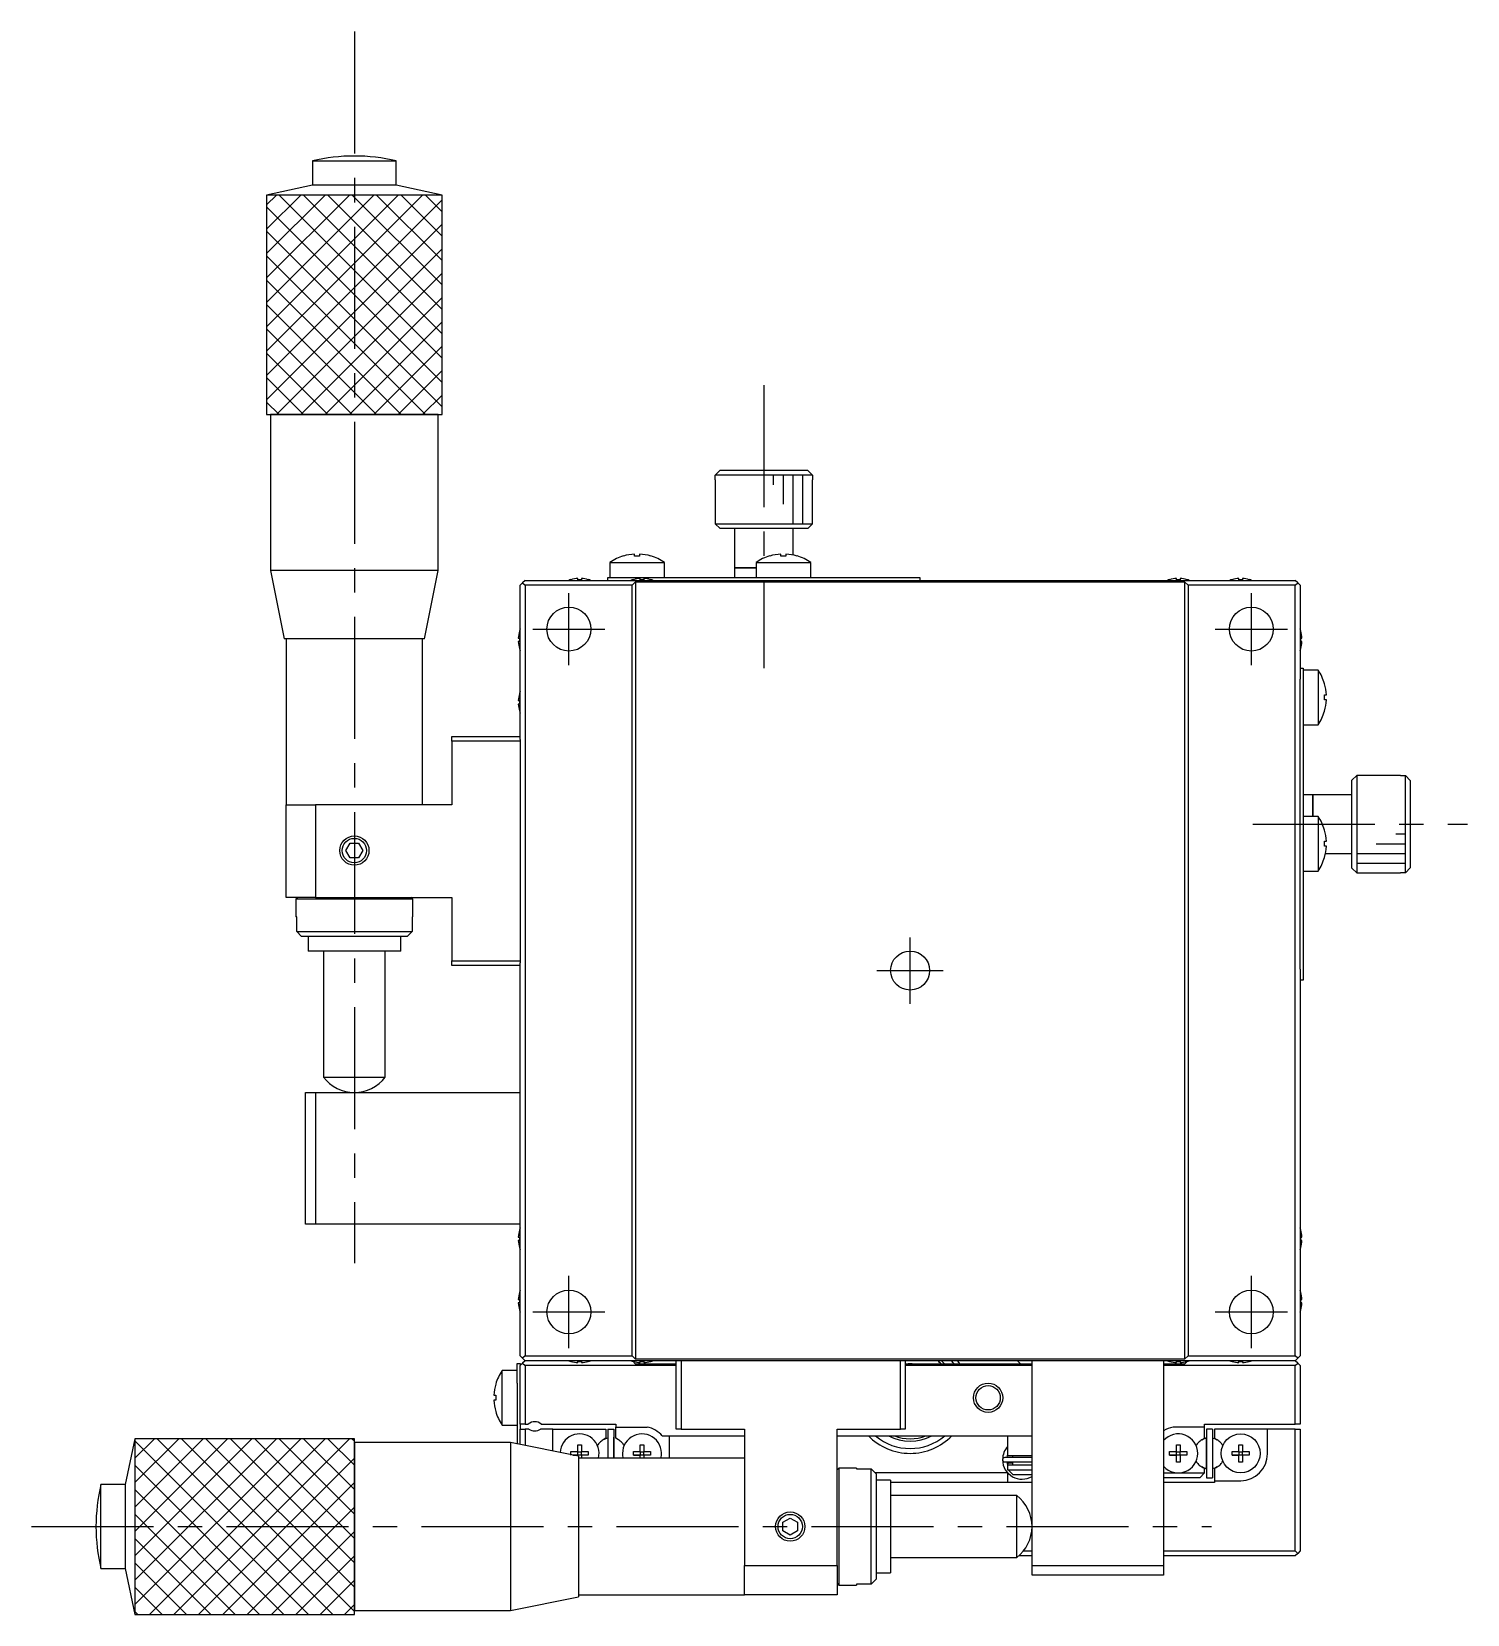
# Model space of a CAD drawing. Extents: x -524 to 387, y 9 to 736.
# Drawn here: x 239.8 to 387, y 322.9 to 485.2 of the extents above; entities that cross this region are included whole.
import ezdxf

# ---------------------------------------------------------------- set-up
doc = ezdxf.new("R2010")
doc.units = 0
doc.header["$LTSCALE"] = 10
doc.linetypes.add('CENTER', pattern=[2, 1.25, -0.25, 0.25, -0.25])
doc.linetypes.add('DASHED', pattern=[3.5, 2, -1.5])
doc.layers.get('0').update_dxf_attribs({"linetype": 'CONTINUOUS'})
doc.layers.add('CENTER', color=1, linetype='CENTER')

msp = doc.modelspace()

# ---------------------------------------------------------------- linework, layer by layer
at = {"color": 7, "linetype": 'CONTINUOUS'}
for p, q in [((268.554588, 471.929226), (277.154588, 471.929226)), ((268.554588, 471.929226), (268.554588, 469.429226)), ((277.154588, 469.429226), (277.154588, 471.929226)), ((268.554588, 469.429226), (263.854588, 468.429226)), ((277.154588, 469.429226), (268.554588, 469.429226)), ((281.854588, 468.429226), (277.154588, 469.429226)), ((281.854588, 468.429226), (263.854588, 468.429226)), ((263.854588, 468.429226), (263.854588, 445.929226)), ((281.854588, 445.929226), (281.854588, 468.429226)), ((263.854588, 445.929226), (281.854588, 445.929226)), ((263.854588, 445.929226), (264.254588, 445.929226)), ((281.454588, 445.929226), (264.254588, 445.929226)), ((264.254588, 445.929226), (264.254588, 429.929226)), ((281.454588, 445.929226), (281.854588, 445.929226)), ((281.454588, 429.929226), (281.454588, 445.929226)), ((309.870614, 439.729226), (310.372401, 440.229226)), ((309.870614, 439.229226), (309.870614, 439.729226)), ((319.838563, 439.729226), (309.870614, 439.729226)), ((310.372401, 440.229226), (319.336775, 440.229226)), ((319.336775, 440.229226), (319.838563, 439.729226)), ((319.838563, 439.729226), (319.838563, 439.229226)), ((309.854588, 439.229226), (309.870614, 439.229226)), ((309.854588, 439.229226), (309.854588, 434.729226)), ((319.838563, 439.229226), (319.854588, 439.229226)), ((319.854588, 434.729226), (319.854588, 439.229226)), ((309.854588, 434.729226), (319.854588, 434.729226)), ((309.854588, 434.729226), (310.354588, 434.229226)), ((319.354588, 434.229226), (310.354588, 434.229226)), ((311.854588, 434.229226), (311.854588, 430.229226)), ((317.854588, 431.521301), (317.854588, 434.229226)), ((319.354588, 434.229226), (319.854588, 434.729226)), ((301.594588, 431.42243), (301.594588, 431.615688)), ((302.114588, 431.615688), (302.114588, 431.42243)), ((316.594588, 431.42243), (316.594588, 431.615688)), ((317.114588, 431.615688), (317.114588, 431.42243)), ((299.054588, 430.771689), (301.854588, 430.771689)), ((299.054588, 430.771689), (299.054588, 429.229226)), ((300.455449, 431.42243), (300.452441, 431.428599)), ((302.114588, 431.42243), (301.594588, 431.42243)), ((301.854588, 430.771689), (304.654588, 430.771689)), ((303.256736, 431.428599), (303.253727, 431.42243)), ((304.654588, 429.229226), (304.654588, 430.771689)), ((311.854588, 430.229226), (314.054588, 430.229226)), ((314.054588, 430.229226), (311.854588, 430.229226)), ((311.854588, 430.229226), (311.854588, 429.229226)), ((314.054588, 430.771689), (316.854588, 430.771689)), ((314.054588, 430.771689), (314.054588, 429.229226)), ((315.455449, 431.42243), (315.452441, 431.428599)), ((317.114588, 431.42243), (316.594588, 431.42243)), ((316.854588, 430.771689), (319.654588, 430.771689)), ((318.256736, 431.428599), (318.253727, 431.42243)), ((319.654588, 429.229226), (319.654588, 430.771689)), ((281.454588, 429.929226), (264.254588, 429.929226)), ((264.254588, 429.929226), (265.654588, 422.929226)), ((280.054588, 422.929226), (281.454588, 429.929226)), ((289.854588, 428.429226), (290.104588, 428.679226)), ((289.854588, 412.629226), (289.854588, 428.429226)), ((290.354588, 428.929226), (290.104588, 428.679226)), ((290.104588, 428.679226), (290.354588, 428.429226)), ((290.354588, 428.929226), (369.354588, 428.929226)), ((290.354588, 428.429226), (290.354588, 349.429226)), ((301.354588, 428.429226), (290.354588, 428.429226)), ((295.068227, 428.998748), (295.065972, 429.00337)), ((295.774588, 428.998748), (295.774588, 429.119085)), ((296.134588, 428.998748), (295.774588, 428.998748)), ((296.134588, 429.119085), (296.134588, 428.998748)), ((296.843204, 429.00337), (296.84095, 428.998748)), ((298.854588, 428.929226), (298.854588, 429.229226)), ((298.854588, 429.229226), (300.854588, 429.229226)), ((300.854588, 429.229226), (328.854588, 429.229226)), ((301.354588, 428.429226), (301.704588, 428.779226)), ((301.354588, 349.429226), (301.354588, 428.429226)), ((301.468227, 428.998748), (301.465972, 429.00337)), ((301.704588, 428.779226), (358.004588, 428.779226)), ((301.704588, 428.779226), (301.704588, 349.079226)), ((302.174588, 428.998748), (302.174588, 429.119085)), ((302.534588, 428.998748), (302.174588, 428.998748)), ((302.534588, 429.119085), (302.534588, 428.998748)), ((303.243204, 429.00337), (303.24095, 428.998748)), ((328.854588, 429.229226), (330.854588, 429.229226)), ((330.854588, 429.229226), (330.854588, 428.929226)), ((356.468227, 428.998748), (356.465972, 429.00337)), ((357.174588, 428.998748), (357.174588, 429.119085)), ((357.534588, 428.998748), (357.174588, 428.998748)), ((357.534588, 429.119085), (357.534588, 428.998748)), ((358.004588, 428.779226), (358.004588, 349.079226)), ((358.004588, 428.779226), (358.354588, 428.429226)), ((358.243204, 429.00337), (358.24095, 428.998748)), ((358.354588, 428.429226), (358.354588, 349.429226)), ((369.354588, 428.429226), (358.354588, 428.429226)), ((362.868227, 428.998748), (362.865972, 429.00337)), ((363.574588, 428.998748), (363.574588, 429.119085)), ((363.934588, 428.998748), (363.574588, 428.998748)), ((363.934588, 429.119085), (363.934588, 428.998748)), ((364.643204, 429.00337), (364.64095, 428.998748)), ((369.604588, 428.679226), (369.354588, 428.929226)), ((369.354588, 428.429226), (369.604588, 428.679226)), ((369.354588, 349.429226), (369.354588, 428.429226)), ((369.604588, 428.679226), (369.854588, 428.429226)), ((369.854588, 428.429226), (369.854588, 418.801006)), ((289.780444, 423.717842), (289.785067, 423.715587)), ((369.92411, 423.715587), (369.928732, 423.717842)), ((280.054588, 422.929226), (265.654588, 422.929226)), ((265.854588, 422.929226), (265.654588, 422.929226)), ((279.854588, 422.929226), (265.854588, 422.929226)), ((265.854588, 422.929226), (265.854588, 405.929226)), ((280.054588, 422.929226), (279.854588, 422.929226)), ((279.854588, 405.929226), (279.854588, 422.929226)), ((289.664729, 423.009226), (289.785067, 423.009226)), ((289.785067, 422.649226), (289.664729, 422.649226)), ((289.785067, 421.942864), (289.780444, 421.94061)), ((289.785067, 423.009226), (289.785067, 422.649226)), ((369.92411, 423.009226), (370.044447, 423.009226)), ((369.92411, 422.649226), (369.92411, 423.009226)), ((370.044447, 422.649226), (369.92411, 422.649226)), ((369.928732, 421.94061), (369.92411, 421.942864)), ((369.854588, 419.929226), (370.154588, 419.929226)), ((369.854588, 417.929226), (369.854588, 418.801006)), ((370.154588, 419.929226), (370.154588, 417.929226)), ((371.697051, 419.729226), (370.154588, 419.729226)), ((371.697051, 419.729226), (371.697051, 416.929226)), ((289.780444, 417.317842), (289.785067, 417.315587)), ((369.854588, 389.929226), (369.854588, 417.929226)), ((370.154588, 417.929226), (370.154588, 389.929226)), ((372.347793, 418.328365), (372.353961, 418.331374)), ((372.347793, 417.189226), (372.54105, 417.189226)), ((372.347793, 416.669226), (372.347793, 417.189226)), ((289.664729, 416.609226), (289.785067, 416.609226)), ((289.785067, 416.249226), (289.664729, 416.249226)), ((289.785067, 415.542864), (289.780444, 415.54061)), ((289.785067, 416.609226), (289.785067, 416.249226)), ((371.697051, 416.929226), (371.697051, 414.129226)), ((372.54105, 416.669226), (372.347793, 416.669226)), ((372.353961, 415.527078), (372.347793, 415.530087)), ((370.154588, 414.129226), (371.697051, 414.129226)), ((282.854588, 412.929226), (289.854588, 412.929226)), ((282.854588, 412.429226), (282.854588, 412.929226)), ((282.854588, 412.429226), (282.854588, 405.929226)), ((289.854588, 412.429226), (282.854588, 412.429226)), ((289.854588, 412.629226), (289.854588, 412.429226)), ((289.854588, 412.429226), (289.854588, 389.929226)), ((375.654588, 408.929226), (375.154588, 408.429226)), ((375.654588, 408.929226), (375.654588, 398.929226)), ((380.154588, 408.929226), (375.654588, 408.929226)), ((380.154588, 408.929226), (380.154588, 408.9132)), ((380.154588, 408.9132), (380.654588, 408.9132)), ((380.654588, 398.945252), (380.654588, 408.9132)), ((380.654588, 408.9132), (381.154588, 408.411413)), ((375.154588, 399.429226), (375.154588, 408.429226)), ((381.154588, 408.411413), (381.154588, 399.447039)), ((265.854588, 396.429226), (265.854588, 405.929226)), ((265.854588, 405.929226), (268.854588, 405.929226)), ((268.854588, 405.929226), (268.854588, 396.429226)), ((282.854588, 405.929226), (268.854588, 405.929226)), ((371.154588, 406.929226), (370.154588, 406.929226)), ((371.154588, 406.929226), (371.154588, 404.729226)), ((371.154588, 404.729226), (371.154588, 406.929226)), ((375.154588, 406.929226), (371.154588, 406.929226)), ((371.697051, 404.729226), (370.154588, 404.729226)), ((371.697051, 404.729226), (371.697051, 401.929226)), ((372.347793, 403.328365), (372.353961, 403.331374)), ((271.988563, 401.229226), (272.421576, 401.979226)), ((272.421576, 400.479226), (271.988563, 401.229226)), ((272.421576, 401.979226), (273.287601, 401.979226)), ((273.287601, 401.979226), (273.720614, 401.229226)), ((273.720614, 401.229226), (273.287601, 400.479226)), ((371.697051, 401.929226), (371.697051, 399.129226)), ((372.347793, 402.189226), (372.54105, 402.189226)), ((372.347793, 401.669226), (372.347793, 402.189226)), ((372.54105, 401.669226), (372.347793, 401.669226)), ((372.446663, 400.929226), (375.154588, 400.929226)), ((273.287601, 400.479226), (272.421576, 400.479226)), ((372.353961, 400.527078), (372.347793, 400.530087)), ((375.154588, 399.429226), (375.654588, 398.929226)), ((381.154588, 399.447039), (380.654588, 398.945252)), ((370.154588, 399.129226), (371.697051, 399.129226)), ((375.654588, 398.929226), (380.154588, 398.929226)), ((380.154588, 398.945252), (380.154588, 398.929226)), ((380.654588, 398.945252), (380.154588, 398.945252)), ((268.854588, 396.429226), (265.854588, 396.429226)), ((267.054588, 396.429226), (266.854588, 396.229226)), ((278.854588, 396.229226), (266.854588, 396.229226)), ((266.854588, 396.229226), (266.854588, 394.429226)), ((268.854588, 396.429226), (282.854588, 396.429226)), ((278.854588, 396.229226), (278.654588, 396.429226)), ((278.854588, 394.429226), (278.854588, 396.229226)), ((282.854588, 396.429226), (282.854588, 389.929226)), ((266.938508, 394.429226), (266.854588, 394.429226)), ((266.938508, 392.929226), (266.938508, 394.429226)), ((278.854588, 394.429226), (278.770668, 394.429226)), ((278.770668, 394.429226), (278.770668, 392.929226)), ((266.938508, 392.929226), (278.770668, 392.929226)), ((267.446261, 392.429226), (266.938508, 392.929226)), ((278.770668, 392.929226), (278.262915, 392.429226)), ((278.262915, 392.429226), (267.446261, 392.429226)), ((268.104588, 392.429226), (268.104588, 390.929226)), ((277.604588, 390.929226), (277.604588, 392.429226)), ((268.354588, 390.929226), (268.104588, 390.929226)), ((277.604588, 390.929226), (268.104588, 390.929226)), ((269.679588, 390.929226), (269.679588, 377.996406)), ((276.029588, 377.996406), (276.029588, 390.929226)), ((277.604588, 390.929226), (277.354588, 390.929226)), ((282.854588, 389.929226), (289.854588, 389.929226)), ((282.854588, 389.429226), (282.854588, 389.929226)), ((289.854588, 389.429226), (282.854588, 389.429226)), ((289.854588, 389.929226), (289.854588, 389.729226)), ((289.854588, 349.429226), (289.854588, 389.729226)), ((369.854588, 389.057446), (369.854588, 389.929226)), ((370.154588, 389.929226), (370.154588, 387.929226)), ((369.854588, 389.057446), (369.854588, 349.429226)), ((370.154588, 387.929226), (369.854588, 387.929226)), ((267.854588, 362.929226), (267.854588, 376.429226)), ((267.854588, 376.429226), (268.854588, 376.429226)), ((268.854588, 376.429226), (268.854588, 362.929226)), ((268.854588, 376.429226), (289.854588, 376.429226)), ((269.679588, 377.996406), (276.029588, 377.996406)), ((268.854588, 362.929226), (267.854588, 362.929226)), ((289.854588, 362.929226), (268.854588, 362.929226)), ((289.780444, 362.317842), (289.785067, 362.315587)), ((369.92411, 362.315587), (369.928732, 362.317842)), ((289.664729, 361.609226), (289.785067, 361.609226)), ((289.785067, 361.249226), (289.664729, 361.249226)), ((289.785067, 360.542864), (289.780444, 360.54061)), ((289.785067, 361.609226), (289.785067, 361.249226)), ((369.92411, 361.609226), (370.044447, 361.609226)), ((369.92411, 361.249226), (369.92411, 361.609226)), ((370.044447, 361.249226), (369.92411, 361.249226)), ((369.928732, 360.54061), (369.92411, 360.542864)), ((289.780444, 355.917842), (289.785067, 355.915587)), ((369.92411, 355.915587), (369.928732, 355.917842)), ((289.664729, 355.209226), (289.785067, 355.209226)), ((289.785067, 354.849226), (289.664729, 354.849226)), ((289.785067, 354.142864), (289.780444, 354.14061)), ((289.785067, 355.209226), (289.785067, 354.849226)), ((369.92411, 355.209226), (370.044447, 355.209226)), ((369.92411, 354.849226), (369.92411, 355.209226)), ((370.044447, 354.849226), (369.92411, 354.849226)), ((369.928732, 354.14061), (369.92411, 354.142864)), ((290.104588, 349.179226), (289.854588, 349.429226)), ((290.354588, 349.429226), (290.104588, 349.179226)), ((290.104588, 349.179226), (290.354588, 348.929226)), ((290.354588, 348.929226), (290.104588, 348.679226)), ((290.354588, 349.429226), (301.354588, 349.429226)), ((369.354588, 348.929226), (290.354588, 348.929226)), ((295.065972, 348.855082), (295.068227, 348.859704)), ((295.774588, 348.859704), (296.134588, 348.859704)), ((295.774588, 348.739367), (295.774588, 348.859704)), ((296.134588, 348.859704), (296.134588, 348.739367)), ((296.84095, 348.859704), (296.843204, 348.855082)), ((301.704588, 349.079226), (301.354588, 349.429226)), ((301.704588, 348.579226), (301.412889, 348.870925)), ((301.465972, 348.855082), (301.468227, 348.859704)), ((358.004588, 349.079226), (301.704588, 349.079226)), ((302.174588, 348.859704), (302.534588, 348.859704)), ((302.174588, 348.739367), (302.174588, 348.859704)), ((302.534588, 348.859704), (302.534588, 348.739367)), ((303.24095, 348.859704), (303.243204, 348.855082)), ((305.854588, 341.929226), (305.854588, 348.929226)), ((306.354588, 348.929226), (306.354588, 341.929226)), ((328.854588, 341.929226), (328.854588, 348.929226)), ((329.354588, 348.929226), (329.354588, 341.929226)), ((341.204588, 348.579226), (340.854588, 348.929226)), ((342.354588, 327.929226), (342.354588, 348.929226)), ((355.854588, 348.929226), (355.854588, 327.929226)), ((356.465972, 348.855082), (356.468227, 348.859704)), ((357.174588, 348.859704), (357.534588, 348.859704)), ((357.174588, 348.739367), (357.174588, 348.859704)), ((357.534588, 348.859704), (357.534588, 348.739367)), ((358.354588, 349.429226), (358.004588, 349.079226)), ((358.296288, 348.870925), (358.004588, 348.579226)), ((358.24095, 348.859704), (358.243204, 348.855082)), ((358.354588, 349.429226), (369.354588, 349.429226)), ((362.865972, 348.855082), (362.868227, 348.859704)), ((363.574588, 348.859704), (363.934588, 348.859704)), ((363.574588, 348.739367), (363.574588, 348.859704)), ((363.934588, 348.859704), (363.934588, 348.739367)), ((364.64095, 348.859704), (364.643204, 348.855082)), ((369.604588, 349.179226), (369.354588, 349.429226)), ((369.354588, 348.929226), (369.604588, 349.179226)), ((369.604588, 348.679226), (369.354588, 348.929226)), ((369.854588, 349.429226), (369.604588, 349.179226)), ((288.012125, 342.329226), (288.012125, 347.929226)), ((289.554588, 347.929226), (288.012125, 347.929226)), ((289.554588, 346.629226), (289.554588, 348.629226)), ((289.554588, 348.629226), (289.854588, 348.629226)), ((290.104588, 348.679226), (289.854588, 348.429226)), ((289.854588, 348.629226), (289.854588, 348.429226)), ((289.854588, 342.429226), (289.854588, 348.429226)), ((290.104588, 348.679226), (290.354588, 348.429226)), ((290.354588, 348.429226), (290.354588, 342.429226)), ((305.854588, 348.429226), (290.354588, 348.429226)), ((305.854588, 348.579226), (301.704588, 348.579226)), ((342.354588, 348.579226), (329.354588, 348.579226)), ((342.354588, 348.429226), (329.354588, 348.429226)), ((358.004588, 348.579226), (355.854588, 348.579226)), ((369.354588, 348.429226), (355.854588, 348.429226)), ((369.354588, 348.429226), (369.604588, 348.679226)), ((369.354588, 342.429226), (369.354588, 348.429226)), ((369.854588, 348.429226), (369.604588, 348.679226)), ((369.854588, 348.429226), (369.854588, 342.429226)), ((287.355215, 346.531374), (287.361384, 346.528365)), ((289.554588, 346.629226), (289.554588, 340.389226)), ((287.168127, 345.389226), (287.361384, 345.389226)), ((287.361384, 344.869226), (287.168127, 344.869226)), ((287.361384, 345.389226), (287.361384, 344.869226)), ((287.361384, 343.730087), (287.355215, 343.727078)), ((289.854588, 342.429226), (289.854588, 341.929226)), ((290.354588, 342.429226), (289.854588, 342.429226)), ((290.354588, 342.429226), (290.69315, 342.429226)), ((292.016026, 342.429226), (299.654588, 342.429226)), ((299.654588, 342.429226), (299.654588, 342.129226)), ((360.054588, 342.429226), (369.354588, 342.429226)), ((360.054588, 342.129226), (360.054588, 342.429226)), ((369.854588, 342.429226), (369.354588, 342.429226)), ((250.354588, 340.929226), (249.354588, 336.229226)), ((250.354588, 340.929226), (250.354588, 322.929226)), ((272.854588, 340.929226), (250.354588, 340.929226)), ((272.854588, 340.529226), (272.854588, 340.929226)), ((272.854588, 322.929226), (272.854588, 340.929226)), ((288.012125, 342.329226), (289.554588, 342.329226)), ((289.854588, 340.329226), (289.854588, 341.929226)), ((289.854588, 341.929226), (290.354588, 341.929226)), ((290.354588, 341.929226), (290.354588, 340.229226)), ((290.754588, 341.929226), (290.354588, 341.929226)), ((293.204588, 341.929226), (291.954588, 341.929226)), ((293.204588, 339.659226), (293.204588, 341.929226)), ((293.204588, 341.929226), (298.654588, 341.929226)), ((298.654588, 340.973638), (298.360838, 340.804041)), ((298.654588, 341.929226), (298.654588, 340.973638)), ((298.854588, 341.929226), (298.854588, 338.929226)), ((298.854588, 341.929226), (299.454588, 341.929226)), ((299.454588, 341.929226), (299.454588, 338.929226)), ((299.454588, 341.929226), (299.454588, 340.988122)), ((299.45459, 338.929226), (299.45459, 341.079226)), ((299.45459, 340.988121), (299.45459, 341.079226)), ((299.45459, 340.988121), (299.45459, 341.079226)), ((299.45459, 340.988121), (299.45459, 341.079226)), ((299.45459, 340.988121), (299.45459, 341.079226)), ((299.45459, 340.988121), (299.45459, 341.079226)), ((299.45459, 340.988121), (299.45459, 341.079226)), ((299.45459, 340.988121), (299.45459, 341.079226)), ((299.45459, 340.988121), (299.45459, 341.079226)), ((299.45459, 340.988121), (299.45459, 341.079226)), ((299.45459, 340.988121), (299.45459, 341.079226)), ((299.45459, 340.988121), (299.45459, 341.079226)), ((299.45459, 340.988121), (299.45459, 341.079226)), ((299.45459, 340.988121), (299.45459, 341.079226)), ((299.45459, 340.988121), (299.45459, 341.079226)), ((299.45459, 340.988121), (299.45459, 341.079226)), ((299.45459, 340.988121), (299.45459, 341.079226)), ((299.45459, 340.988121), (299.45459, 341.079226)), ((299.45459, 340.988121), (299.45459, 341.079226)), ((299.45459, 340.988121), (299.45459, 341.079226)), ((299.45459, 340.988121), (299.45459, 341.079226)), ((299.45459, 340.988121), (299.45459, 341.079226)), ((299.45459, 340.988121), (299.45459, 341.079226)), ((299.45459, 340.988121), (299.45459, 341.079226)), ((299.45459, 340.988121), (299.45459, 341.079226)), ((299.45459, 340.988121), (299.45459, 341.079226)), ((299.45459, 340.988121), (299.45459, 341.079226)), ((299.45459, 340.988121), (299.45459, 341.079226)), ((299.45459, 340.988121), (299.45459, 341.079226)), ((299.654588, 342.129226), (302.876604, 342.129226)), ((299.654588, 340.973638), (299.654588, 342.129226)), ((299.948338, 340.804041), (299.654588, 340.973638)), ((304.433651, 341.229226), (312.854588, 341.229226)), ((305.154588, 341.229226), (305.154588, 338.929226)), ((306.354588, 341.929226), (305.854588, 341.929226)), ((306.354588, 341.929226), (312.854588, 341.929226)), ((312.854588, 341.929226), (312.854588, 327.929226)), ((322.354588, 341.929226), (328.854588, 341.929226)), ((322.354588, 327.929226), (322.354588, 341.929226)), ((322.354588, 341.229226), (342.354588, 341.229226)), ((329.354588, 341.929226), (328.854588, 341.929226)), ((339.854588, 341.229226), (339.854588, 339.229226)), ((360.054588, 342.129226), (356.832573, 342.129226)), ((359.760838, 340.804041), (360.054588, 340.973638)), ((360.054588, 340.973638), (360.054588, 342.129226)), ((360.254586, 340.988121), (360.254586, 341.079226)), ((360.254586, 337.779226), (360.254586, 341.079226)), ((360.254586, 340.988121), (360.254586, 341.079226)), ((360.254586, 340.988121), (360.254586, 341.079226)), ((360.254586, 340.988121), (360.254586, 341.079226)), ((360.254586, 340.988121), (360.254586, 341.079226)), ((360.254586, 340.988121), (360.254586, 341.079226)), ((360.254586, 340.988121), (360.254586, 341.079226)), ((360.254586, 340.988121), (360.254586, 341.079226)), ((360.254586, 340.988121), (360.254586, 341.079226)), ((360.254586, 340.988121), (360.254586, 341.079226)), ((360.254586, 340.988121), (360.254586, 341.079226)), ((360.254586, 340.988121), (360.254586, 341.079226)), ((360.254586, 340.988121), (360.254586, 341.079226)), ((360.254586, 340.988121), (360.254586, 341.079226)), ((360.254586, 340.988121), (360.254586, 341.079226)), ((360.254586, 340.988121), (360.254586, 341.079226)), ((360.254586, 340.988121), (360.254586, 341.079226)), ((360.254586, 340.988121), (360.254586, 341.079226)), ((360.254586, 340.988121), (360.254586, 341.079226)), ((360.254586, 340.988121), (360.254586, 341.079226)), ((360.254586, 340.988121), (360.254586, 341.079226)), ((360.254586, 340.988121), (360.254586, 341.079226)), ((360.254586, 340.988121), (360.254586, 341.079226)), ((360.254586, 340.988121), (360.254586, 341.079226)), ((360.254586, 340.988121), (360.254586, 341.079226)), ((360.254586, 340.988121), (360.254586, 341.079226)), ((360.254586, 340.988121), (360.254586, 341.079226)), ((360.254586, 340.988121), (360.254586, 341.079226)), ((360.254586, 340.988121), (360.254586, 341.079226)), ((360.254586, 340.988121), (360.254586, 341.079226)), ((360.254586, 340.988121), (360.254586, 341.079226)), ((360.854588, 341.929226), (360.254588, 341.929226)), ((360.254588, 341.929226), (360.254588, 336.929226)), ((360.254588, 341.929226), (360.254588, 340.988122)), ((360.854588, 341.929226), (360.854588, 336.929226)), ((361.054588, 341.929226), (361.054588, 340.973638)), ((366.504588, 341.929226), (361.054588, 341.929226)), ((361.054588, 340.973638), (361.348338, 340.804041)), ((366.504588, 339.379226), (366.504588, 341.929226)), ((369.354588, 341.929226), (366.504588, 341.929226)), ((369.354588, 329.429226), (369.354588, 341.929226)), ((369.354588, 341.929226), (369.854588, 341.929226)), ((369.854588, 341.929226), (369.854588, 329.429226)), ((272.854588, 340.529226), (272.854588, 323.329226)), ((288.854588, 340.529226), (272.854588, 340.529226)), ((288.854588, 340.529226), (288.854588, 323.329226)), ((295.854588, 339.129226), (288.854588, 340.529226)), ((295.068227, 339.609226), (295.774588, 339.609226)), ((295.068227, 339.249226), (295.068227, 339.609226)), ((295.774588, 339.249226), (295.254588, 339.249226)), ((295.254588, 339.249226), (295.774588, 339.249226)), ((295.774588, 340.315587), (296.134588, 340.315587)), ((295.774588, 339.609226), (295.774588, 340.315587)), ((295.78496, 339.598854), (295.774588, 339.609226)), ((295.78496, 339.259598), (295.774588, 339.249226)), ((295.774588, 339.145226), (295.774588, 339.249226)), ((295.78496, 339.598854), (296.124216, 339.598854)), ((295.78496, 339.259598), (295.78496, 339.598854)), ((296.124216, 339.259598), (295.78496, 339.259598)), ((295.854588, 339.129226), (295.854588, 324.729226)), ((295.854588, 339.129226), (295.854588, 338.929226)), ((296.124216, 339.598854), (296.134588, 339.609226)), ((296.124216, 339.598854), (296.124216, 339.259598)), ((296.124216, 339.259598), (296.134588, 339.249226)), ((296.134588, 340.315587), (296.134588, 339.609226)), ((296.134588, 339.609226), (296.84095, 339.609226)), ((296.134588, 339.249226), (296.134588, 338.929226)), ((296.84095, 339.249226), (296.134588, 339.249226)), ((296.84095, 339.249226), (296.134588, 339.249226)), ((296.84095, 339.609226), (296.84095, 339.249226)), ((301.468227, 339.609226), (302.174588, 339.609226)), ((301.468227, 339.249226), (301.468227, 339.609226)), ((302.174588, 339.249226), (301.468227, 339.249226)), ((301.468227, 339.249226), (302.174588, 339.249226)), ((302.174588, 340.315587), (302.534588, 340.315587)), ((302.174588, 339.609226), (302.174588, 340.315587)), ((302.18496, 339.598854), (302.174588, 339.609226)), ((302.18496, 339.259598), (302.174588, 339.249226)), ((302.174588, 338.929226), (302.174588, 339.249226)), ((302.18496, 339.598854), (302.524216, 339.598854)), ((302.18496, 339.259598), (302.18496, 339.598854)), ((302.524216, 339.259598), (302.18496, 339.259598)), ((302.524216, 339.598854), (302.534588, 339.609226)), ((302.524216, 339.598854), (302.524216, 339.259598)), ((302.524216, 339.259598), (302.534588, 339.249226)), ((302.534588, 340.315587), (302.534588, 339.609226)), ((302.534588, 339.609226), (303.24095, 339.609226)), ((302.534588, 339.249226), (302.534588, 338.929226)), ((303.24095, 339.249226), (302.534588, 339.249226)), ((303.24095, 339.249226), (302.534588, 339.249226)), ((303.24095, 339.609226), (303.24095, 339.249226)), ((339.800925, 339.008774), (339.849744, 339.229395)), ((339.849744, 339.229395), (339.854355, 339.244548)), ((339.854588, 339.229226), (342.354588, 339.229226)), ((340.354588, 339.229226), (340.354588, 339.00872)), ((356.468227, 339.609226), (357.174588, 339.609226)), ((356.468227, 339.249226), (356.468227, 339.609226)), ((357.174588, 339.249226), (356.468227, 339.249226)), ((356.468227, 339.249226), (357.174588, 339.249226)), ((357.174588, 340.315587), (357.534588, 340.315587)), ((357.174588, 339.609226), (357.174588, 340.315587)), ((357.18496, 339.598854), (357.174588, 339.609226)), ((357.18496, 339.259598), (357.174588, 339.249226)), ((357.174588, 338.542864), (357.174588, 339.249226)), ((357.18496, 339.598854), (357.524216, 339.598854)), ((357.18496, 339.259598), (357.18496, 339.598854)), ((357.524216, 339.259598), (357.18496, 339.259598)), ((357.524216, 339.598854), (357.534588, 339.609226)), ((357.524216, 339.598854), (357.524216, 339.259598)), ((357.524216, 339.259598), (357.534588, 339.249226)), ((357.534588, 340.315587), (357.534588, 339.609226)), ((357.534588, 339.609226), (358.24095, 339.609226)), ((357.534588, 339.249226), (357.534588, 338.542864)), ((358.24095, 339.249226), (357.534588, 339.249226)), ((358.24095, 339.249226), (357.534588, 339.249226)), ((358.24095, 339.609226), (358.24095, 339.249226)), ((362.868227, 339.609226), (363.574588, 339.609226)), ((362.868227, 339.249226), (362.868227, 339.609226)), ((363.574588, 339.249226), (362.868227, 339.249226)), ((362.868227, 339.249226), (363.574588, 339.249226)), ((363.574588, 340.315587), (363.934588, 340.315587)), ((363.574588, 339.609226), (363.574588, 340.315587)), ((363.58496, 339.598854), (363.574588, 339.609226)), ((363.58496, 339.259598), (363.574588, 339.249226)), ((363.574588, 338.542864), (363.574588, 339.249226)), ((363.58496, 339.598854), (363.924216, 339.598854)), ((363.58496, 339.259598), (363.58496, 339.598854)), ((363.924216, 339.259598), (363.58496, 339.259598)), ((363.924216, 339.598854), (363.934588, 339.609226)), ((363.924216, 339.598854), (363.924216, 339.259598)), ((363.924216, 339.259598), (363.934588, 339.249226)), ((363.934588, 340.315587), (363.934588, 339.609226)), ((363.934588, 339.609226), (364.64095, 339.609226)), ((363.934588, 339.249226), (363.934588, 338.542864)), ((364.64095, 339.249226), (363.934588, 339.249226)), ((364.64095, 339.249226), (363.934588, 339.249226)), ((364.64095, 339.609226), (364.64095, 339.249226)), ((295.854588, 338.929226), (295.854588, 324.929226)), ((312.854588, 338.929226), (295.854588, 338.929226)), ((322.554588, 337.929226), (322.354588, 337.729226)), ((322.554588, 337.929226), (322.554588, 325.929226)), ((324.354588, 337.929226), (322.554588, 337.929226)), ((324.354588, 337.929226), (324.354588, 337.845306)), ((324.354588, 337.845306), (325.854588, 337.845306)), ((325.854588, 326.013146), (325.854588, 337.845306)), ((325.854588, 337.845306), (326.354588, 337.337553)), ((339.469475, 338.067725), (339.49011, 338.011982)), ((339.491037, 338.012455), (339.50399, 337.982197)), ((342.354588, 339.00872), (339.560217, 339.00872)), ((339.560217, 338.55872), (342.354588, 338.55872)), ((339.887043, 338.229195), (339.800599, 338.558703)), ((342.354588, 338.229226), (339.854588, 338.229226)), ((339.854588, 338.229226), (339.854588, 337.729226)), ((339.854588, 337.729226), (339.908905, 337.729226)), ((339.884696, 338.292247), (339.885253, 338.305871)), ((339.884839, 338.278614), (339.884696, 338.292247)), ((339.885682, 338.26501), (339.884839, 338.278614)), ((339.885253, 338.305871), (339.886508, 338.319451)), ((339.88722, 338.251472), (339.885682, 338.26501)), ((339.886508, 338.319451), (339.888458, 338.332949)), ((339.889449, 338.238036), (339.88722, 338.251472)), ((339.888458, 338.332949), (339.891097, 338.346329)), ((339.891302, 338.22921), (339.889449, 338.238036)), ((339.891097, 338.346329), (339.894417, 338.359555)), ((339.894417, 338.359555), (339.898408, 338.372592)), ((339.898408, 338.372592), (339.903057, 338.385405)), ((339.903057, 338.385405), (339.908351, 338.397962)), ((339.908351, 338.397962), (339.914274, 338.410229)), ((339.908905, 337.729226), (342.354588, 337.729226)), ((340.438073, 337.229226), (339.908905, 337.729226)), ((339.914274, 338.410229), (339.920808, 338.422176)), ((339.920808, 338.422176), (339.927934, 338.433772)), ((340.354588, 338.429226), (339.92492, 338.429226)), ((339.927934, 338.433772), (339.935631, 338.444989)), ((339.935631, 338.444989), (339.943879, 338.455801)), ((339.943879, 338.455801), (339.952653, 338.466181)), ((339.952653, 338.466181), (339.961929, 338.476105)), ((339.961929, 338.476105), (339.971683, 338.48555)), ((339.971683, 338.48555), (339.981889, 338.494495)), ((339.981889, 338.494495), (339.992518, 338.50292)), ((339.992518, 338.50292), (340.003546, 338.510807)), ((340.003546, 338.510807), (340.014942, 338.518139)), ((340.014942, 338.518139), (340.026679, 338.5249)), ((340.026679, 338.5249), (340.038727, 338.531076)), ((340.038727, 338.531076), (340.051057, 338.536655)), ((340.051057, 338.536655), (340.063639, 338.541624)), ((340.063639, 338.541624), (340.076443, 338.545975)), ((340.076443, 338.545975), (340.089439, 338.549698)), ((340.089439, 338.549698), (340.102595, 338.552787)), ((340.102595, 338.552787), (340.115882, 338.555235)), ((340.115882, 338.555235), (340.129268, 338.557038)), ((340.129268, 338.557038), (340.142722, 338.558192)), ((340.142722, 338.558192), (340.156214, 338.558696)), ((340.156214, 338.558696), (340.159769, 338.55872)), ((340.354588, 338.55872), (340.354588, 338.229226)), ((357.534588, 338.542864), (357.174588, 338.542864)), ((360.054588, 337.884814), (359.760838, 338.054411)), ((360.054588, 337.429226), (360.054588, 337.884814)), ((360.254586, 337.779226), (360.254586, 337.87033)), ((360.254586, 337.779226), (360.254586, 337.87033)), ((360.254586, 337.779226), (360.254586, 337.87033)), ((360.254586, 337.779226), (360.254586, 337.87033)), ((360.254586, 337.779226), (360.254586, 337.87033)), ((360.254586, 337.779226), (360.254586, 337.87033)), ((360.254586, 337.779226), (360.254586, 337.87033)), ((360.254586, 337.779226), (360.254586, 337.87033)), ((360.254586, 337.779226), (360.254586, 337.87033)), ((360.254586, 337.779226), (360.254586, 337.87033)), ((360.254586, 337.779226), (360.254586, 337.87033)), ((360.254586, 337.779226), (360.254586, 337.87033)), ((360.254586, 337.779226), (360.254586, 337.87033)), ((360.254586, 337.779226), (360.254586, 337.87033)), ((360.254586, 337.779226), (360.254586, 337.87033)), ((360.254586, 337.779226), (360.254586, 337.87033)), ((360.254586, 337.779226), (360.254586, 337.87033)), ((360.254586, 337.779226), (360.254586, 337.87033)), ((360.254586, 337.779226), (360.254586, 337.87033)), ((360.254586, 337.779226), (360.254586, 337.87033)), ((360.254586, 337.779226), (360.254586, 337.87033)), ((360.254586, 337.779226), (360.254586, 337.87033)), ((360.254586, 337.779226), (360.254586, 337.87033)), ((360.254586, 337.779226), (360.254586, 337.87033)), ((360.254586, 337.779226), (360.254586, 337.87033)), ((360.254586, 337.779226), (360.254586, 337.87033)), ((360.254586, 337.779226), (360.254586, 337.87033)), ((360.254586, 337.779226), (360.254586, 337.87033)), ((360.254586, 337.779226), (360.254586, 337.87033)), ((360.254588, 337.87033), (360.254588, 336.929226)), ((361.348338, 338.054411), (361.054588, 337.884814)), ((361.054588, 337.884814), (361.054588, 336.629226)), ((363.934588, 338.542864), (363.574588, 338.542864)), ((246.854588, 327.629226), (246.854588, 336.229226)), ((249.354588, 336.229226), (246.854588, 336.229226)), ((249.354588, 336.229226), (249.354588, 327.629226)), ((339.854588, 337.429226), (326.264315, 337.429226)), ((326.354588, 337.337553), (326.354588, 326.520899)), ((327.854588, 336.679226), (326.354588, 336.679226)), ((327.854588, 336.679226), (327.854588, 327.179226)), ((327.854588, 336.679226), (327.854588, 336.429226)), ((342.354588, 336.429226), (327.854588, 336.429226)), ((339.854588, 337.440974), (339.854588, 336.429226)), ((342.271103, 337.229226), (340.438073, 337.229226)), ((342.355511, 337.307115), (342.271103, 337.229226)), ((355.854588, 337.429226), (357.354588, 337.429226)), ((359.554588, 336.929226), (355.854588, 336.929226)), ((361.054588, 336.429226), (355.854588, 336.429226)), ((357.354588, 337.429226), (360.054588, 337.429226)), ((360.054588, 337.429226), (359.554588, 336.929226)), ((360.254588, 336.929226), (360.854588, 336.929226)), ((361.054588, 336.629226), (361.054588, 336.429226)), ((361.054588, 336.629226), (363.754588, 336.629226)), ((340.787409, 335.104226), (327.854588, 335.104226)), ((340.787409, 328.754226), (340.787409, 335.104226)), ((316.804588, 332.362239), (317.554588, 332.795251)), ((317.554588, 332.795251), (318.304588, 332.362239)), ((316.804588, 331.496213), (316.804588, 332.362239)), ((317.554588, 331.0632), (316.804588, 331.496213)), ((318.304588, 331.496213), (317.554588, 331.0632)), ((318.304588, 332.362239), (318.304588, 331.496213)), ((341.476931, 329.429226), (342.354588, 329.429226)), ((355.854588, 329.429226), (369.354588, 329.429226)), ((369.604588, 329.179226), (369.354588, 329.429226)), ((369.854588, 329.429226), (369.604588, 329.179226)), ((312.854588, 327.929226), (322.354588, 327.929226)), ((312.854588, 324.929226), (312.854588, 327.929226)), ((322.354588, 327.929226), (322.354588, 324.929226)), ((327.854588, 328.754226), (340.787409, 328.754226)), ((342.354588, 328.929226), (341.000183, 328.929226)), ((342.354588, 327.929226), (355.854588, 327.929226)), ((342.354588, 326.929226), (342.354588, 327.929226)), ((369.354588, 328.929226), (355.854588, 328.929226)), ((355.854588, 327.929226), (355.854588, 326.929226)), ((369.604588, 329.179226), (369.354588, 328.929226)), ((246.854588, 327.629226), (249.354588, 327.629226)), ((249.354588, 327.629226), (250.354588, 322.929226)), ((322.354588, 326.129226), (322.554588, 325.929226)), ((326.354588, 326.520899), (325.854588, 326.013146)), ((326.354588, 327.179226), (327.854588, 327.179226)), ((327.854588, 327.429226), (327.854588, 327.179226)), ((355.854588, 326.929226), (342.354588, 326.929226)), ((288.854588, 323.329226), (295.854588, 324.729226)), ((295.854588, 324.929226), (295.854588, 324.729226)), ((295.854588, 324.929226), (312.854588, 324.929226)), ((322.354588, 324.929226), (312.854588, 324.929226)), ((322.554588, 325.929226), (324.354588, 325.929226)), ((324.354588, 326.013146), (324.354588, 325.929226)), ((325.854588, 326.013146), (324.354588, 326.013146)), ((250.354588, 322.929226), (272.854588, 322.929226)), ((272.854588, 322.929226), (272.854588, 323.329226)), ((272.854588, 323.329226), (288.854588, 323.329226))]:
    msp.add_line(p, q, dxfattribs=at)
at = {"color": 3, "linetype": 'CONTINUOUS'}
for p, q in [((263.854588, 467.429951), (264.853863, 468.429226)), ((263.854588, 464.929951), (267.353863, 468.429226)), ((263.854588, 462.429951), (269.853863, 468.429226)), ((263.854588, 459.929951), (272.353863, 468.429226)), ((263.854588, 457.429951), (274.853863, 468.429226)), ((263.854588, 454.929951), (277.353863, 468.429226)), ((263.854588, 452.429951), (279.853863, 468.429226)), ((265.13696, 468.429226), (281.245412, 452.320774)), ((266.245412, 452.320774), (281.854588, 467.929951)), ((267.63696, 468.429226), (281.854588, 454.211598)), ((270.13696, 468.429226), (281.854588, 456.711598)), ((272.63696, 468.429226), (281.854588, 459.211598)), ((275.13696, 468.429226), (281.854588, 461.711598)), ((277.63696, 468.429226), (281.854588, 464.211598)), ((280.13696, 468.429226), (281.854588, 466.711598)), ((263.854588, 467.211598), (278.745412, 452.320774)), ((263.854588, 464.711598), (276.245412, 452.320774)), ((268.745412, 452.320774), (281.854588, 465.429951)), ((271.245412, 452.320774), (281.854588, 462.929951)), ((263.854588, 462.211598), (273.745412, 452.320774)), ((263.854588, 459.711598), (271.245412, 452.320774)), ((273.745412, 452.320774), (281.854588, 460.429951)), ((276.245412, 452.320774), (281.854588, 457.929951)), ((263.854588, 457.211598), (268.745412, 452.320774)), ((263.854588, 454.711598), (266.245412, 452.320774)), ((278.745412, 452.320774), (281.854588, 455.429951)), ((281.245412, 452.320774), (281.854588, 452.929951)), ((263.854588, 449.929951), (266.245412, 452.320774)), ((263.854588, 447.429951), (268.745412, 452.320774)), ((263.854588, 452.211598), (270.13696, 445.929226)), ((264.853863, 445.929226), (271.245412, 452.320774)), ((266.245412, 452.320774), (272.63696, 445.929226)), ((267.353863, 445.929226), (273.745412, 452.320774)), ((268.745412, 452.320774), (275.13696, 445.929226)), ((269.853863, 445.929226), (276.245412, 452.320774)), ((271.245412, 452.320774), (277.63696, 445.929226)), ((272.353863, 445.929226), (278.745412, 452.320774)), ((273.745412, 452.320774), (280.13696, 445.929226)), ((274.853863, 445.929226), (281.245412, 452.320774)), ((276.245412, 452.320774), (281.854588, 446.711598)), ((278.745412, 452.320774), (281.854588, 449.211598)), ((281.245412, 452.320774), (281.854588, 451.711598)), ((263.854588, 449.711598), (267.63696, 445.929226)), ((277.353863, 445.929226), (281.854588, 450.429951)), ((279.853863, 445.929226), (281.854588, 447.929951)), ((263.854588, 447.211598), (265.13696, 445.929226)), ((315.854588, 438.729226), (315.854588, 439.729226)), ((316.854588, 436.729226), (316.854588, 439.729226)), ((317.854588, 434.729226), (317.854588, 439.729226)), ((318.854588, 434.729226), (318.854588, 439.729226)), ((379.654588, 402.929226), (380.654588, 402.929226)), ((375.654588, 400.929226), (380.654588, 400.929226)), ((377.654588, 401.929226), (380.654588, 401.929226)), ((375.654588, 399.929226), (380.654588, 399.929226)), ((250.354588, 338.929951), (252.353863, 340.929226)), ((250.354588, 336.429951), (254.853863, 340.929226)), ((250.354588, 333.929951), (257.353863, 340.929226)), ((250.354588, 331.429951), (259.853863, 340.929226)), ((250.354588, 328.929951), (262.353863, 340.929226)), ((250.354588, 326.429951), (264.853863, 340.929226)), ((250.354588, 323.929951), (267.353863, 340.929226)), ((251.853863, 322.929226), (269.853863, 340.929226)), ((252.63696, 340.929226), (270.63696, 322.929226)), ((254.353863, 322.929226), (272.353863, 340.929226)), ((255.13696, 340.929226), (272.854588, 323.211598)), ((257.63696, 340.929226), (272.854588, 325.711598)), ((260.13696, 340.929226), (272.854588, 328.211598)), ((262.63696, 340.929226), (272.854588, 330.711598)), ((265.13696, 340.929226), (272.854588, 333.211598)), ((267.63696, 340.929226), (272.854588, 335.711598)), ((270.13696, 340.929226), (272.854588, 338.211598)), ((272.63696, 340.929226), (272.854588, 340.711598)), ((250.354588, 340.711598), (268.13696, 322.929226)), ((250.354588, 338.211598), (265.63696, 322.929226)), ((256.853863, 322.929226), (272.854588, 338.929951)), ((259.353863, 322.929226), (272.854588, 336.429951)), ((250.354588, 335.711598), (263.13696, 322.929226)), ((250.354588, 333.211598), (260.63696, 322.929226)), ((261.853863, 322.929226), (272.854588, 333.929951)), ((264.353863, 322.929226), (272.854588, 331.429951)), ((250.354588, 330.711598), (258.13696, 322.929226)), ((250.354588, 328.211598), (255.63696, 322.929226)), ((266.853863, 322.929226), (272.854588, 328.929951)), ((269.353863, 322.929226), (272.854588, 326.429951)), ((250.354588, 325.711598), (253.13696, 322.929226)), ((250.354588, 323.211598), (250.63696, 322.929226)), ((271.853863, 322.929226), (272.854588, 323.929951))]:
    msp.add_line(p, q, dxfattribs=at)
at = {"color": 3, "linetype": 'DASHED'}
for p, q in [((281.854588, 468.429226), (263.854588, 468.429226)), ((263.854588, 468.429226), (263.854588, 445.929226)), ((281.854588, 445.929226), (281.854588, 468.429226)), ((263.854588, 445.929226), (281.854588, 445.929226)), ((272.854588, 340.929226), (250.354588, 340.929226)), ((250.354588, 340.929226), (250.354588, 322.929226)), ((272.854588, 322.929226), (272.854588, 340.929226)), ((250.354588, 322.929226), (272.854588, 322.929226))]:
    msp.add_line(p, q, dxfattribs=at)
at = {"color": 7, "linetype": 'CONTINUOUS'}
for centre, radius in [((294.854588, 423.929226), 2.25), ((364.854588, 423.929226), 2.25), ((272.854588, 401.229226), 1.25), ((329.854588, 388.929226), 2), ((294.854588, 353.929226), 2.25), ((364.854588, 353.929226), 2.25), ((337.854588, 345.129226), 1.25), ((363.754588, 339.429226), 2), ((317.554588, 331.929226), 1.25)]:
    msp.add_circle(centre, radius, dxfattribs=at)
at = {"color": 3, "linetype": 'CONTINUOUS'}
for centre in [(272.854588, 401.229226), (337.854588, 345.129226), (317.554588, 331.929226)]:
    msp.add_circle(centre, 1.5, dxfattribs=at)
at = {"color": 7, "linetype": 'CONTINUOUS'}
for centre, radius, start, end in [((272.854588, 453.689226), 18.74, 90, 103.265029), ((272.854588, 453.689226), 18.74, 76.734971, 90), ((301.854588, 426.629226), 4.993235, 92.984767, 106.272555), ((301.854588, 426.629226), 4.993235, 73.727445, 87.015233), ((316.854588, 426.629226), 4.993235, 92.984767, 106.272555), ((316.854588, 426.629226), 4.993235, 73.727445, 87.015233), ((301.854588, 426.629226), 5, 106.285843, 124.055798), ((301.854588, 426.629226), 5, 55.944202, 73.714157), ((316.854588, 426.629226), 5, 106.285843, 124.055798), ((316.854588, 426.629226), 5, 55.944202, 73.714157), ((295.954588, 425.929226), 3.2, 106.122533, 110.364135), ((295.954588, 425.929226), 3.194933, 93.229709, 106.106712), ((295.954588, 425.929226), 3.194933, 73.893288, 86.770291), ((295.954588, 425.929226), 3.2, 69.635865, 73.877467), ((302.354588, 425.929226), 3.2, 106.122533, 110.364135), ((302.354588, 425.929226), 3.194933, 93.229709, 106.106712), ((302.354588, 425.929226), 3.194933, 73.893288, 86.770291), ((302.354588, 425.929226), 3.2, 69.635865, 73.877467), ((357.354588, 425.929226), 3.2, 106.122533, 110.364135), ((357.354588, 425.929226), 3.194933, 93.229709, 106.106712), ((357.354588, 425.929226), 3.194933, 73.893288, 86.770291), ((357.354588, 425.929226), 3.2, 69.635865, 73.877467), ((363.754588, 425.929226), 3.2, 106.122533, 110.364135), ((363.754588, 425.929226), 3.194933, 93.229709, 106.106712), ((363.754588, 425.929226), 3.194933, 73.893288, 86.770291), ((363.754588, 425.929226), 3.2, 69.635865, 73.877467), ((292.854588, 422.829226), 3.194933, 163.893288, 176.770291), ((292.854588, 422.829226), 3.2, 159.635865, 163.877467), ((366.854588, 422.829226), 3.2, 16.122533, 20.364135), ((366.854588, 422.829226), 3.194933, 3.229709, 16.106712), ((292.854588, 422.829226), 3.194933, 183.229709, 196.106712), ((292.854588, 422.829226), 3.2, 196.122533, 200.364135), ((366.854588, 422.829226), 3.2, 339.635865, 343.877467), ((366.854588, 422.829226), 3.194933, 343.893288, 356.770291), ((367.554588, 416.929226), 5, 16.285843, 34.055798), ((292.854588, 416.429226), 3.194933, 163.893288, 176.770291), ((292.854588, 416.429226), 3.2, 159.635865, 163.877467), ((367.554588, 416.929226), 4.993235, 2.984767, 16.272555), ((292.854588, 416.429226), 3.194933, 183.229709, 196.106712), ((292.854588, 416.429226), 3.2, 196.122533, 200.364135), ((367.554588, 416.929226), 5, 325.944202, 343.714157), ((367.554588, 416.929226), 4.993235, 343.727445, 357.015233), ((367.554588, 401.929226), 5, 16.285843, 34.055798), ((367.554588, 401.929226), 4.993235, 2.984767, 16.272555), ((367.554588, 401.929226), 4.993235, 343.727445, 357.015233), ((367.554588, 401.929226), 5, 325.944202, 343.714157), ((272.854588, 380.429382), 4, 217.462651, 270), ((272.854588, 380.429382), 4, 270, 322.537349), ((292.854588, 361.429226), 3.194933, 163.893288, 176.770291), ((292.854588, 361.429226), 3.2, 159.635865, 163.877467), ((366.854588, 361.429226), 3.2, 16.122533, 20.364135), ((366.854588, 361.429226), 3.194933, 3.229709, 16.106712), ((292.854588, 361.429226), 3.194933, 183.229709, 196.106712), ((292.854588, 361.429226), 3.2, 196.122533, 200.364135), ((366.854588, 361.429226), 3.2, 339.635865, 343.877467), ((366.854588, 361.429226), 3.194933, 343.893288, 356.770291), ((292.854588, 355.029226), 3.194933, 163.893288, 176.770291), ((292.854588, 355.029226), 3.2, 159.635865, 163.877467), ((366.854588, 355.029226), 3.2, 16.122533, 20.364135), ((366.854588, 355.029226), 3.194933, 3.229709, 16.106712), ((292.854588, 355.029226), 3.194933, 183.229709, 196.106712), ((292.854588, 355.029226), 3.2, 196.122533, 200.364135), ((366.854588, 355.029226), 3.2, 339.635865, 343.877467), ((366.854588, 355.029226), 3.194933, 343.893288, 356.770291), ((295.954588, 351.929226), 3.2, 249.635865, 253.877467), ((295.954588, 351.929226), 3.194933, 253.893288, 266.770291), ((295.954588, 351.929226), 3.194933, 273.229709, 286.106712), ((295.954588, 351.929226), 3.2, 286.122533, 290.364135), ((302.354588, 351.929226), 3.2, 249.635865, 253.877467), ((302.354588, 351.929226), 3.194933, 253.893288, 266.770291), ((302.354588, 351.929226), 3.194933, 273.229709, 286.106712), ((302.354588, 351.929226), 3.2, 286.122533, 290.364135), ((329.854588, 345.429226), 4.5, 44.427004, 51.057559), ((329.854588, 345.429226), 4.75, 41.541159, 47.463102), ((329.854588, 345.429226), 5.5, 34.940627, 39.521196), ((329.854588, 345.429226), 6, 31.668243, 35.685335), ((357.354588, 351.929226), 3.2, 249.635865, 253.877467), ((357.354588, 351.929226), 3.194933, 253.893288, 266.770291), ((357.354588, 351.929226), 3.194933, 273.229709, 286.106712), ((357.354588, 351.929226), 3.2, 286.122533, 290.364135), ((363.754588, 351.929226), 3.2, 249.635865, 253.877467), ((363.754588, 351.929226), 3.194933, 253.893288, 266.770291), ((363.754588, 351.929226), 3.194933, 273.229709, 286.106712), ((363.754588, 351.929226), 3.2, 286.122533, 290.364135), ((292.154588, 345.129226), 5, 145.944202, 163.714157), ((329.854588, 345.429226), 3.175, 82.80516, 97.19484), ((292.154588, 345.129226), 4.993235, 163.727445, 177.015233), ((292.154588, 345.129226), 4.993235, 182.984767, 196.272555), ((292.154588, 345.129226), 5, 196.285843, 214.055798), ((291.354588, 341.679226), 1, 48.590378, 131.409622), ((291.354588, 342.729226), 1, 233.130102, 306.869898), ((295.954588, 339.429226), 2, 345.522488, 177.716663), ((299.154588, 339.429226), 1.5875, 120, 135), ((299.154589, 339.429226), 1.5875, 100.893089, 120), ((299.154588, 339.429226), 1.5875, 45, 60), ((302.354588, 339.429226), 2, 345.522488, 180), ((302.354588, 339.429226), 2.75, 40.885193, 79.057501), ((329.854588, 345.429226), 6, 224.427004, 315.572996), ((329.854588, 345.429226), 5.5, 229.785829, 310.214171), ((329.854588, 345.429226), 4.75, 242.154524, 297.845476), ((329.854588, 345.429226), 4.5, 248.96053, 291.03947), ((357.354588, 339.429226), 2.75, 100.942499, 123.055731), ((357.354588, 339.429226), 2, 221.409622, 138.590378), ((360.554588, 339.429226), 1.5875, 120, 135), ((360.554587, 339.429226), 1.5875, 100.893165, 120), ((360.554587, 339.429226), 1.5875, 59.999969, 79.106958), ((360.554588, 339.429226), 1.5875, 45, 60), ((299.269398, 339.314226), 1.75, 134.995594, 148.113496), ((299.154589, 339.429226), 1.5875, 135.000025, 149.566818), ((299.154589, 339.429226), 1.5875, 30.433263, 45.000025), ((299.039779, 339.314226), 1.75, 31.886504, 45.004406), ((302.354588, 339.429226), 2, 180, 194.477512), ((341.330633, 338.785339), 1.994111, 137.758977, 179.233591), ((360.669398, 339.314226), 1.75, 134.995594, 148.113496), ((360.554587, 339.429226), 1.5875, 134.999975, 149.566737), ((360.554587, 339.429226), 1.5875, 30.433182, 44.999975), ((360.439779, 339.314226), 1.75, 31.886504, 45.004406), ((363.754588, 339.379226), 2.75, 270, 0), ((339.560217, 338.78372), 0.225, 90, 270), ((341.334948, 338.783348), 1.998513, 180.809662, 300.676622), ((360.669398, 339.544226), 1.75, 211.886504, 225.004406), ((360.554587, 339.429226), 1.5875, 210.433263, 225.000025), ((360.554588, 339.429226), 1.5875, 225, 240), ((360.554587, 339.429226), 1.5875, 240.000031, 259.106986), ((360.554587, 339.429226), 1.5875, 280.893043, 300), ((360.554588, 339.429226), 1.5875, 300, 315), ((360.554587, 339.429226), 1.5875, 315.000025, 329.566818), ((360.439779, 339.544226), 1.75, 314.995594, 328.113496), ((265.094588, 331.929226), 18.74, 166.734971, 180), ((338.354432, 331.929226), 4, 0, 52.537349), ((265.094588, 331.929226), 18.74, 180, 193.265029), ((338.354432, 331.929226), 4, 307.462651, 0)]:
    msp.add_arc(centre, radius, start, end, dxfattribs=at)
at = {"color": 3, "linetype": 'CONTINUOUS'}
for radius, start, end in [(4.5, 44.427004, 51.057559), (4.75, 41.541159, 47.463102), (4.75, 242.154524, 297.845476), (4.5, 248.96053, 291.03947)]:
    msp.add_arc((329.854588, 345.429226), radius, start, end, dxfattribs=at)
at = {"layer": 'CENTER', "color": 1, "linetype": 'CENTER'}
for p, q in [((272.854588, 485.179226), (272.854588, 358.929226)), ((314.854588, 448.929226), (314.854588, 419.929226)), ((294.854588, 420.229226), (294.854588, 427.629226)), ((364.854588, 420.229226), (364.854588, 427.629226)), ((291.154588, 423.929226), (298.554588, 423.929226)), ((361.154588, 423.929226), (368.554588, 423.929226)), ((365.004588, 403.929226), (387.004588, 403.929226)), ((329.854588, 385.529226), (329.854588, 392.329226)), ((326.454588, 388.929226), (333.254588, 388.929226)), ((294.854588, 350.229226), (294.854588, 357.629226)), ((364.854588, 350.229226), (364.854588, 357.629226)), ((291.154588, 353.929226), (298.554588, 353.929226)), ((361.154588, 353.929226), (368.554588, 353.929226)), ((239.754588, 331.929226), (360.754588, 331.929226))]:
    msp.add_line(p, q, dxfattribs=at)

doc.saveas('drawing.dxf')
